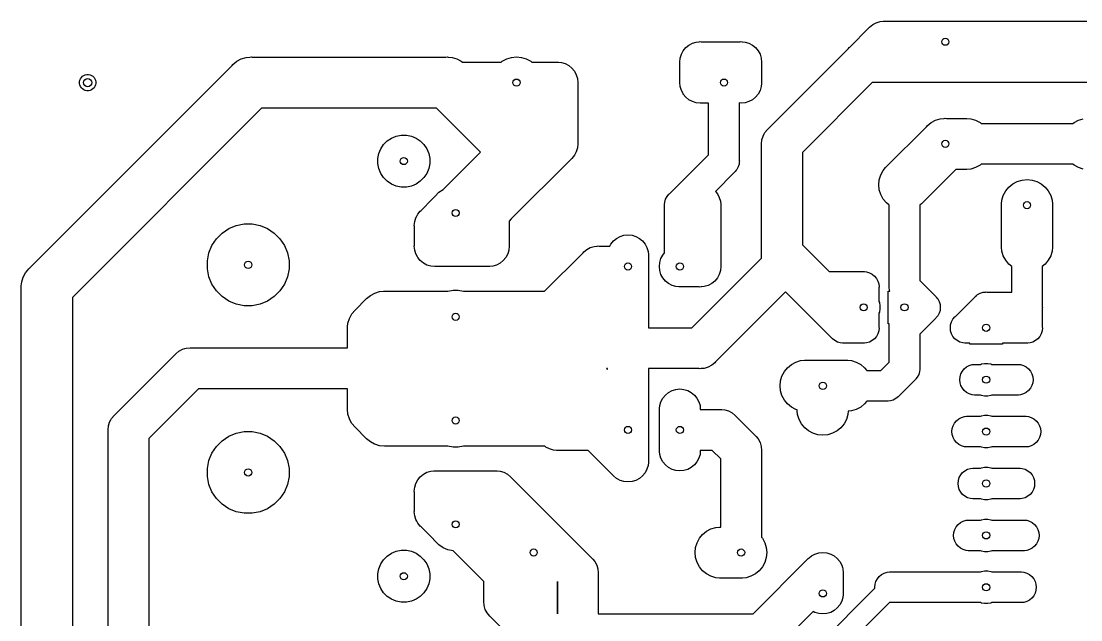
# Model space of a CAD drawing. Extents: x 86 to 209, y -114 to -37.
# Drawn here: x 85.7 to 137.6, y -66.3 to -37 of the extents above; entities that cross this region are included whole.
import ezdxf

# ---------------------------------------------------------------- set-up
doc = ezdxf.new("R2010")
doc.units = 0
doc.layers.add('BLACK', color=7, linetype='CONTINUOUS')

msp = doc.modelspace()

# ---------------------------------------------------------------- linework, layer by layer
at = {"layer": 'BLACK', "linetype": 'CONTINUOUS'}
for p, q in [((126.328, -38.2582), (127.258, -37.3276)), ((127.258, -37.3276), (127.289, -37.2895)), ((127.289, -37.2895), (127.442, -37.1645)), ((127.442, -37.1645), (127.615, -37.0717)), ((127.615, -37.0717), (127.804, -37.0145)), ((127.804, -37.0145), (127.951, -37)), ((127.951, -37), (128, -36.9952)), ((128, -36.9952), (128.049, -37)), ((128.049, -37), (157.951, -37)), ((118.165, -38.4417), (118.289, -38.2895)), ((118.289, -38.2895), (118.442, -38.1645)), ((118.442, -38.1645), (118.615, -38.0717)), ((118.615, -38.0717), (118.804, -38.0145)), ((118.804, -38.0145), (118.951, -38)), ((118.951, -38), (119, -37.9952)), ((119, -37.9952), (119.049, -38)), ((119.049, -38), (120.951, -38)), ((120.951, -38), (121, -37.9952)), ((121, -37.9952), (121.049, -38)), ((121.049, -38), (121.196, -38.0145)), ((121.196, -38.0145), (121.385, -38.0717)), ((121.385, -38.0717), (121.558, -38.1645)), ((121.558, -38.1645), (121.711, -38.2895)), ((121.711, -38.2895), (121.835, -38.4417)), ((122.328, -42.2582), (126.258, -38.3276)), ((126.258, -38.3276), (126.289, -38.2895)), ((126.289, -38.2895), (126.328, -38.2582)), ((96.3022, -38.9556), (96.5193, -38.8396)), ((96.5193, -38.8396), (96.755, -38.7681)), ((96.755, -38.7681), (96.9386, -38.75)), ((96.9386, -38.75), (97, -38.744)), ((97, -38.744), (97.0614, -38.75)), ((97.0614, -38.75), (106.539, -38.75)), ((106.539, -38.75), (106.6, -38.744)), ((106.6, -38.744), (106.661, -38.75)), ((106.661, -38.75), (106.661, -38.75)), ((106.661, -38.75), (106.845, -38.7681)), ((106.845, -38.7681), (107.081, -38.8396)), ((107.081, -38.8396), (107.298, -38.9556)), ((109.302, -38.9556), (109.519, -38.8396)), ((109.519, -38.8396), (109.755, -38.7681)), ((109.755, -38.7681), (110, -38.744)), ((110, -38.744), (110.245, -38.7681)), ((110.245, -38.7681), (110.481, -38.8396)), ((110.481, -38.8396), (110.698, -38.9556)), ((117.995, -39), (118.014, -38.804)), ((118.014, -38.804), (118.072, -38.6155)), ((118.072, -38.6155), (118.165, -38.4417)), ((121.835, -38.4417), (121.928, -38.6155)), ((121.928, -38.6155), (121.986, -38.804)), ((121.986, -38.804), (122.005, -39)), ((86.1595, -49.0727), (96.0727, -39.1595)), ((96.0727, -39.1595), (96.1118, -39.1118)), ((96.1118, -39.1118), (96.3022, -38.9556)), ((107.298, -38.9556), (107.352, -39)), ((107.352, -39), (109.248, -39)), ((109.248, -39), (109.302, -38.9556)), ((110.698, -38.9556), (110.752, -39)), ((110.752, -39), (111.951, -39)), ((111.951, -39), (112, -38.9952)), ((112, -38.9952), (112.049, -39)), ((112.049, -39), (112.196, -39.0145)), ((112.196, -39.0145), (112.385, -39.0717)), ((112.385, -39.0717), (112.558, -39.1645)), ((112.558, -39.1645), (112.711, -39.2895)), ((112.711, -39.2895), (112.835, -39.4417)), ((118, -39.0491), (117.995, -39)), ((118, -39.9509), (118, -39.0491)), ((122.005, -39), (122, -39.0491)), ((122, -39.0491), (122, -40.0491)), ((88.6, -39.9606), (88.6154, -39.8833)), ((88.6154, -39.8833), (88.6455, -39.8105)), ((88.6455, -39.8105), (88.6893, -39.745)), ((88.6893, -39.745), (88.745, -39.6893)), ((88.745, -39.6893), (88.8105, -39.6455)), ((88.8105, -39.6455), (88.8833, -39.6154)), ((88.8833, -39.6154), (88.9606, -39.6)), ((88.9606, -39.6), (89.0394, -39.6)), ((89.0394, -39.6), (89.1167, -39.6154)), ((89.1167, -39.6154), (89.1895, -39.6455)), ((89.1895, -39.6455), (89.255, -39.6893)), ((89.255, -39.6893), (89.3107, -39.745)), ((89.3107, -39.745), (89.3545, -39.8105)), ((89.3545, -39.8105), (89.3846, -39.8833)), ((89.3846, -39.8833), (89.4, -39.9606)), ((112.835, -39.4417), (112.928, -39.6155)), ((112.928, -39.6155), (112.986, -39.804)), ((112.986, -39.804), (113.005, -40)), ((117.995, -40), (118, -39.9509)), ((88.6, -40.0394), (88.6, -39.9606)), ((88.6154, -40.1167), (88.6, -40.0394)), ((88.6455, -40.1895), (88.6154, -40.1167)), ((88.6893, -40.255), (88.6455, -40.1895)), ((88.745, -40.3107), (88.6893, -40.255)), ((88.8105, -40.3545), (88.745, -40.3107)), ((88.8833, -40.3846), (88.8105, -40.3545)), ((88.9606, -40.4), (88.8833, -40.3846)), ((89.0394, -40.4), (88.9606, -40.4)), ((89.1167, -40.3846), (89.0394, -40.4)), ((89.1895, -40.3545), (89.1167, -40.3846)), ((89.255, -40.3107), (89.1895, -40.3545)), ((89.3107, -40.255), (89.255, -40.3107)), ((89.3545, -40.1895), (89.3107, -40.255)), ((89.3846, -40.1167), (89.3545, -40.1895)), ((89.4, -40.0394), (89.3846, -40.1167)), ((89.4, -39.9606), (89.4, -40.0394)), ((113.005, -40), (113, -40.0491)), ((113, -40.0491), (113, -42.9509)), ((118.014, -40.196), (117.995, -40)), ((118.072, -40.3845), (118.014, -40.196)), ((118.155, -40.5396), (118.072, -40.3845)), ((121.928, -40.3845), (121.835, -40.5583)), ((121.986, -40.196), (121.928, -40.3845)), ((122, -40.0491), (121.986, -40.196)), ((127.414, -40), (124, -43.4142)), ((155.586, -40), (127.414, -40)), ((118.165, -40.5583), (118.155, -40.5396)), ((118.289, -40.7105), (118.165, -40.5583)), ((118.442, -40.8355), (118.289, -40.7105)), ((118.615, -40.9283), (118.442, -40.8355)), ((118.804, -40.9855), (118.615, -40.9283)), ((119, -41.0048), (118.804, -40.9855)), ((121.196, -40.9855), (121, -41.0048)), ((121.385, -40.9283), (121.196, -40.9855)), ((121.558, -40.8355), (121.385, -40.9283)), ((121.711, -40.7105), (121.558, -40.8355)), ((121.835, -40.5583), (121.711, -40.7105)), ((97.5178, -41.25), (88.25, -50.5178)), ((106.082, -41.25), (97.5178, -41.25)), ((107.46, -42.6273), (106.082, -41.25)), ((119.049, -41), (119, -41.0048)), ((119.41, -41), (119.049, -41)), ((119.41, -43.5293), (119.41, -41)), ((121, -41.0048), (120.91, -40.996)), ((120.91, -40.996), (120.91, -43.8032)), ((130.112, -42.1118), (130.302, -41.9556)), ((130.302, -41.9556), (130.519, -41.8396)), ((130.519, -41.8396), (130.755, -41.7681)), ((130.755, -41.7681), (130.939, -41.75)), ((130.939, -41.75), (131, -41.744)), ((130.939, -41.75), (130.939, -41.75)), ((131, -41.744), (131.061, -41.75)), ((131.061, -41.75), (132.061, -41.75)), ((132.061, -41.75), (132.245, -41.7681)), ((132.245, -41.7681), (132.481, -41.8396)), ((132.481, -41.8396), (132.698, -41.9556)), ((132.698, -41.9556), (132.752, -42)), ((132.752, -42), (137.248, -42)), ((137.248, -42), (137.302, -41.9556)), ((137.302, -41.9556), (137.519, -41.8396)), ((137.519, -41.8396), (137.755, -41.7681)), ((122.072, -42.6155), (122.127, -42.5118)), ((122.127, -42.5118), (122.165, -42.4417)), ((122.165, -42.4417), (122.289, -42.2895)), ((122.289, -42.2895), (122.328, -42.2582)), ((128.073, -44.1595), (130.073, -42.1595)), ((130.073, -42.1595), (130.112, -42.1118)), ((103.355, -43.2384), (103.494, -43.0304)), ((103.494, -43.0304), (103.67, -42.8535)), ((103.67, -42.8535), (103.878, -42.7145)), ((103.878, -42.7145), (104.11, -42.6188)), ((104.11, -42.6188), (104.355, -42.57)), ((104.355, -42.57), (104.605, -42.57)), ((104.605, -42.57), (104.85, -42.6188)), ((104.85, -42.6188), (105.082, -42.7145)), ((105.082, -42.7145), (105.29, -42.8535)), ((105.29, -42.8535), (105.466, -43.0304)), ((105.466, -43.0304), (105.605, -43.2384)), ((108.232, -43.4), (107.46, -42.6273)), ((107.46, -42.6273), (107.46, -42.6273)), ((113.005, -43), (112.986, -43.196)), ((113, -42.9509), (113.005, -43)), ((121.995, -43), (122.014, -42.804)), ((122, -43.0491), (121.995, -43)), ((122, -47.9509), (122, -43.0491)), ((122.014, -42.804), (122.072, -42.6155)), ((103.21, -43.7149), (103.259, -43.4696)), ((103.259, -43.4696), (103.355, -43.2384)), ((105.605, -43.2384), (105.701, -43.4696)), ((105.701, -43.4696), (105.75, -43.7149)), ((106.404, -45.2279), (108.232, -43.4)), ((112.835, -43.5583), (112.711, -43.7105)), ((112.928, -43.3845), (112.835, -43.5583)), ((112.986, -43.196), (112.928, -43.3845)), ((117.496, -45.4436), (119.41, -43.5293)), ((124, -43.4142), (124, -47.9393)), ((103.21, -43.9651), (103.21, -43.7149)), ((103.259, -44.2104), (103.21, -43.9651)), ((105.75, -43.9651), (105.701, -44.2104)), ((105.75, -43.7149), (105.75, -43.9651)), ((112.672, -43.7418), (109.742, -46.6724)), ((112.711, -43.7105), (112.672, -43.7418)), ((120.899, -43.987), (120.856, -44.1284)), ((120.91, -43.8768), (120.899, -43.987)), ((120.91, -43.8032), (120.914, -43.84)), ((120.914, -43.84), (120.91, -43.8768)), ((120.91, -43.8768), (120.91, -43.8768)), ((132.698, -44.0444), (132.481, -44.1604)), ((132.752, -44), (132.698, -44.0444)), ((137.248, -44), (132.752, -44)), ((137.302, -44.0444), (137.248, -44)), ((137.519, -44.1604), (137.302, -44.0444)), ((103.355, -44.4416), (103.259, -44.2104)), ((103.494, -44.6496), (103.355, -44.4416)), ((105.605, -44.4416), (105.466, -44.6496)), ((105.701, -44.2104), (105.605, -44.4416)), ((120.664, -44.3964), (119.738, -45.3228)), ((120.693, -44.3729), (120.664, -44.3964)), ((120.716, -44.3443), (120.693, -44.3729)), ((120.762, -44.2882), (120.716, -44.3443)), ((120.716, -44.3443), (120.716, -44.3443)), ((120.787, -44.2587), (120.762, -44.2882)), ((120.856, -44.1284), (120.787, -44.2587)), ((127.768, -44.755), (127.84, -44.5193)), ((127.84, -44.5193), (127.956, -44.3022)), ((127.956, -44.3022), (128.073, -44.1595)), ((131.518, -44.25), (129.84, -45.9273)), ((132.061, -44.25), (131.518, -44.25)), ((132.245, -44.2319), (132.061, -44.25)), ((132.481, -44.1604), (132.245, -44.2319)), ((137.755, -44.2319), (137.519, -44.1604)), ((103.67, -44.8265), (103.494, -44.6496)), ((103.878, -44.9655), (103.67, -44.8265)), ((104.11, -45.0612), (103.878, -44.9655)), ((104.355, -45.11), (104.11, -45.0612)), ((104.605, -45.11), (104.355, -45.11)), ((104.85, -45.0612), (104.605, -45.11)), ((105.082, -44.9655), (104.85, -45.0612)), ((105.29, -44.8265), (105.082, -44.9655)), ((105.466, -44.6496), (105.29, -44.8265)), ((127.744, -45), (127.768, -44.755)), ((127.768, -45.245), (127.744, -45)), ((133.956, -45.3022), (134.112, -45.1118)), ((134.112, -45.1118), (134.302, -44.9556)), ((134.302, -44.9556), (134.519, -44.8396)), ((134.519, -44.8396), (134.755, -44.7681)), ((134.755, -44.7681), (135, -44.744)), ((135, -44.744), (135.245, -44.7681)), ((135.245, -44.7681), (135.481, -44.8396)), ((135.481, -44.8396), (135.698, -44.9556)), ((135.698, -44.9556), (135.888, -45.1118)), ((135.888, -45.1118), (136.044, -45.3022)), ((105.909, -45.6695), (105.958, -45.6299)), ((105.958, -45.6299), (106.01, -45.5513)), ((106.01, -45.5513), (106.191, -45.3702)), ((106.191, -45.3702), (106.404, -45.228)), ((106.404, -45.228), (106.404, -45.2279)), ((117.304, -45.7116), (117.373, -45.5813)), ((117.373, -45.5813), (117.467, -45.4671)), ((117.467, -45.4671), (117.496, -45.4436)), ((119.738, -45.3228), (119.835, -45.4417)), ((119.835, -45.4417), (119.928, -45.6155)), ((119.928, -45.6155), (119.986, -45.804)), ((127.84, -45.4807), (127.768, -45.245)), ((127.956, -45.6978), (127.84, -45.4807)), ((133.768, -45.755), (133.84, -45.5193)), ((133.84, -45.5193), (133.956, -45.3022)), ((136.044, -45.3022), (136.16, -45.5193)), ((136.16, -45.5193), (136.232, -45.755)), ((105.328, -46.2582), (105.878, -45.7076)), ((105.878, -45.7076), (105.909, -45.6695)), ((117.246, -46), (117.25, -45.9632)), ((117.25, -46.0368), (117.246, -46)), ((117.25, -45.9632), (117.261, -45.853)), ((117.25, -45.9632), (117.25, -45.9632)), ((117.25, -48.3376), (117.25, -46.0368)), ((117.261, -45.853), (117.304, -45.7116)), ((119.986, -45.804), (120, -45.9509)), ((120, -45.9509), (120, -48.9509)), ((128.112, -45.8882), (127.956, -45.6978)), ((128.25, -46.0015), (128.112, -45.8882)), ((128.25, -49.9632), (128.25, -46.0015)), ((129.84, -45.9273), (129.75, -46.0015)), ((129.75, -46.0015), (129.75, -49.6893)), ((133.75, -45.9386), (133.768, -45.755)), ((133.75, -48.0614), (133.75, -45.9386)), ((136.232, -45.755), (136.25, -45.9386)), ((136.25, -45.9386), (136.25, -48.0614)), ((105.014, -46.804), (105.072, -46.6155)), ((105.072, -46.6155), (105.128, -46.51)), ((105.128, -46.51), (105.165, -46.4417)), ((105.165, -46.4417), (105.289, -46.2895)), ((105.289, -46.2895), (105.328, -46.2582)), ((109.742, -46.6724), (109.64, -46.7742)), ((109.742, -46.6724), (109.742, -46.6724)), ((95.5851, -47.3665), (95.9126, -47.1476)), ((95.9126, -47.1476), (96.2766, -46.9969)), ((96.2766, -46.9969), (96.663, -46.92)), ((96.663, -46.92), (97.057, -46.92)), ((97.057, -46.92), (97.4434, -46.9969)), ((97.4434, -46.9969), (97.8074, -47.1476)), ((97.8074, -47.1476), (98.1349, -47.3665)), ((104.995, -47), (105.014, -46.804)), ((105, -47.0491), (104.995, -47)), ((105, -47.9509), (105, -47.0491)), ((109.64, -46.7742), (109.64, -47.9509)), ((95.0876, -47.9726), (95.3065, -47.6451)), ((95.3065, -47.6451), (95.5851, -47.3665)), ((98.1349, -47.3665), (98.4135, -47.6451)), ((98.4135, -47.6451), (98.6324, -47.9726)), ((114.749, -47.7495), (114.902, -47.6245)), ((114.902, -47.6245), (115.075, -47.5317)), ((115.075, -47.5317), (115.264, -47.4745)), ((115.264, -47.4745), (115.46, -47.4552)), ((115.46, -47.4552), (115.656, -47.4745)), ((115.656, -47.4745), (115.845, -47.5317)), ((115.845, -47.5317), (116.018, -47.6245)), ((116.018, -47.6245), (116.171, -47.7495)), ((94.9369, -48.3366), (95.0876, -47.9726)), ((98.6324, -47.9726), (98.7831, -48.3366)), ((104.995, -48), (105, -47.9509)), ((105.014, -48.196), (104.995, -48)), ((105.072, -48.3845), (105.014, -48.196)), ((109.626, -48.196), (109.568, -48.3845)), ((109.645, -48), (109.626, -48.196)), ((109.64, -47.9509), (109.645, -48)), ((113.289, -48.2895), (113.442, -48.1645)), ((113.442, -48.1645), (113.615, -48.0717)), ((113.615, -48.0717), (113.804, -48.0145)), ((113.804, -48.0145), (113.951, -48)), ((113.951, -48), (114, -47.9952)), ((113.951, -48), (113.951, -48)), ((114, -47.9952), (114.049, -48)), ((114.049, -48), (114.572, -48)), ((114.572, -48), (114.625, -47.9017)), ((114.625, -47.9017), (114.749, -47.7495)), ((116.171, -47.7495), (116.295, -47.9017)), ((116.295, -47.9017), (116.388, -48.0755)), ((116.388, -48.0755), (116.446, -48.264)), ((122, -48.5858), (122, -47.9509)), ((122, -47.9509), (122, -47.9509)), ((124, -47.9393), (124.556, -48.4957)), ((133.768, -48.245), (133.75, -48.0614)), ((133.84, -48.4807), (133.768, -48.245)), ((136.232, -48.245), (136.16, -48.4807)), ((136.25, -48.0614), (136.232, -48.245)), ((94.86, -48.723), (94.9369, -48.3366)), ((94.86, -49.117), (94.86, -48.723)), ((98.7831, -48.3366), (98.86, -48.723)), ((98.86, -48.723), (98.86, -49.117)), ((105.151, -48.5329), (105.072, -48.3845)), ((105.165, -48.5583), (105.151, -48.5329)), ((105.289, -48.7105), (105.165, -48.5583)), ((105.442, -48.8355), (105.289, -48.7105)), ((109.351, -48.7105), (109.198, -48.8355)), ((109.475, -48.5583), (109.351, -48.7105)), ((109.568, -48.3845), (109.475, -48.5583)), ((111.376, -50.21), (113.258, -48.3276)), ((113.258, -48.3276), (113.289, -48.2895)), ((116.446, -48.264), (116.46, -48.4109)), ((116.46, -48.4109), (116.46, -48.9509)), ((117.014, -48.804), (117.072, -48.6155)), ((117.072, -48.6155), (117.165, -48.4417)), ((117.165, -48.4417), (117.25, -48.3376)), ((118.586, -52), (122, -48.5858)), ((124.556, -48.4957), (124.556, -48.4957)), ((124.556, -48.4957), (125.311, -49.25)), ((133.956, -48.6978), (133.84, -48.4807)), ((134.112, -48.8882), (133.956, -48.6978)), ((136.044, -48.6978), (135.888, -48.8882)), ((136.16, -48.4807), (136.044, -48.6978)), ((85.9556, -49.3022), (86.1118, -49.1118)), ((86.1118, -49.1118), (86.1595, -49.0727)), ((94.9369, -49.5034), (94.86, -49.117)), ((98.86, -49.117), (98.7831, -49.5034)), ((105.615, -48.9283), (105.442, -48.8355)), ((105.804, -48.9855), (105.615, -48.9283)), ((106, -49.0048), (105.804, -48.9855)), ((106.049, -49), (106, -49.0048)), ((108.591, -49), (106.049, -49)), ((108.64, -49.0048), (108.591, -49)), ((108.689, -49), (108.64, -49.0048)), ((108.836, -48.9855), (108.689, -49)), ((109.025, -48.9283), (108.836, -48.9855)), ((109.198, -48.8355), (109.025, -48.9283)), ((116.46, -48.9509), (116.465, -49)), ((116.465, -49), (116.46, -49.0491)), ((116.46, -49.0491), (116.46, -51.4909)), ((116.995, -49), (117.014, -48.804)), ((117.014, -49.196), (116.995, -49)), ((117.072, -49.3845), (117.014, -49.196)), ((119.986, -49.196), (119.928, -49.3845)), ((120.005, -49), (119.986, -49.196)), ((120, -48.9509), (120.005, -49)), ((125.311, -49.25), (126.963, -49.25)), ((126.963, -49.25), (127, -49.2464)), ((127, -49.2464), (127.037, -49.25)), ((127.037, -49.25), (127.147, -49.2609)), ((127.147, -49.2609), (127.288, -49.3037)), ((134.25, -49.0015), (134.112, -48.8882)), ((134.25, -50.25), (134.25, -49.0015)), ((135.888, -48.8882), (135.75, -49.0015)), ((135.75, -49.0015), (135.75, -50.9632)), ((85.75, -49.9386), (85.7681, -49.755)), ((85.7681, -49.755), (85.8396, -49.5193)), ((85.8396, -49.5193), (85.9556, -49.3022)), ((95.0876, -49.8674), (94.9369, -49.5034)), ((98.7831, -49.5034), (98.6324, -49.8674)), ((117.165, -49.5583), (117.072, -49.3845)), ((117.289, -49.7105), (117.165, -49.5583)), ((117.442, -49.8355), (117.289, -49.7105)), ((119.711, -49.7105), (119.558, -49.8355)), ((119.835, -49.5583), (119.711, -49.7105)), ((119.928, -49.3845), (119.835, -49.5583)), ((127.288, -49.3037), (127.419, -49.3734)), ((127.419, -49.3734), (127.533, -49.4671)), ((127.533, -49.4671), (127.627, -49.5813)), ((127.627, -49.5813), (127.696, -49.7116)), ((127.696, -49.7116), (127.739, -49.853)), ((129.75, -49.6893), (130.504, -50.4436)), ((85.744, -50), (85.75, -49.9386)), ((85.75, -50.0614), (85.744, -50)), ((85.75, -49.9386), (85.75, -49.9386)), ((85.75, -87.9386), (85.75, -50.0614)), ((95.3065, -50.1949), (95.0876, -49.8674)), ((95.5851, -50.4735), (95.3065, -50.1949)), ((98.4135, -50.1949), (98.1349, -50.4735)), ((98.6324, -49.8674), (98.4135, -50.1949)), ((102.842, -50.4156), (103.059, -50.2996)), ((103.059, -50.2996), (103.295, -50.2281)), ((103.295, -50.2281), (103.479, -50.21)), ((103.479, -50.21), (103.54, -50.204)), ((103.54, -50.204), (103.601, -50.21)), ((103.601, -50.21), (104.439, -50.21)), ((104.439, -50.21), (104.5, -50.204)), ((104.5, -50.204), (104.561, -50.21)), ((104.561, -50.21), (106.641, -50.21)), ((106.641, -50.21), (106.892, -50.16)), ((106.641, -50.21), (106.641, -50.21)), ((106.892, -50.16), (107.148, -50.16)), ((107.148, -50.16), (107.399, -50.21)), ((107.399, -50.21), (107.399, -50.21)), ((107.399, -50.21), (111.376, -50.21)), ((117.615, -49.9283), (117.442, -49.8355)), ((117.804, -49.9855), (117.615, -49.9283)), ((117.951, -50), (117.804, -49.9855)), ((118.951, -50), (117.951, -50)), ((119, -50.0048), (118.951, -50)), ((119.049, -50), (119, -50.0048)), ((119.196, -49.9855), (119.049, -50)), ((119.385, -49.9283), (119.196, -49.9855)), ((119.558, -49.8355), (119.385, -49.9283)), ((123.177, -50.2374), (119.742, -53.6724)), ((124.496, -51.5564), (123.177, -50.2374)), ((127.739, -49.853), (127.754, -50)), ((127.754, -50), (127.75, -50.0368)), ((127.75, -50.0368), (127.75, -50.7202)), ((128.2, -51.8), (128.2, -50.2)), ((128.2, -50.2), (128.277, -50.2)), ((128.246, -50), (128.25, -49.9632)), ((128.25, -50.0368), (128.246, -50)), ((128.261, -50.147), (128.25, -50.0368)), ((128.25, -50.0368), (128.25, -50.0368)), ((128.277, -50.2), (128.261, -50.147)), ((132.581, -50.3734), (132.712, -50.3037)), ((132.712, -50.3037), (132.853, -50.2609)), ((132.853, -50.2609), (132.963, -50.25)), ((132.963, -50.25), (133, -50.2464)), ((133, -50.2464), (133.037, -50.25)), ((133.037, -50.25), (134.25, -50.25)), ((88.25, -50.5178), (88.25, -87.4822)), ((95.9126, -50.6924), (95.5851, -50.4735)), ((96.2766, -50.8431), (95.9126, -50.6924)), ((96.663, -50.92), (96.2766, -50.8431)), ((97.4434, -50.8431), (97.057, -50.92)), ((97.8074, -50.6924), (97.4434, -50.8431)), ((98.1349, -50.4735), (97.8074, -50.6924)), ((102.14, -51.0927), (102.613, -50.6195)), ((102.613, -50.6195), (102.652, -50.5718)), ((102.652, -50.5718), (102.842, -50.4156)), ((127.75, -50.7202), (127.769, -50.7666)), ((127.769, -50.7666), (127.8, -50.9212)), ((130.504, -50.4436), (130.533, -50.4671)), ((130.533, -50.4671), (130.556, -50.4957)), ((130.556, -50.4957), (130.556, -50.4957)), ((130.556, -50.4957), (130.608, -50.5583)), ((130.608, -50.5583), (130.627, -50.5813)), ((130.627, -50.5813), (130.696, -50.7116)), ((130.696, -50.7116), (130.739, -50.853)), ((131.496, -51.4436), (132.444, -50.4957)), ((132.444, -50.4957), (132.467, -50.4671)), ((132.467, -50.4671), (132.526, -50.4187)), ((132.526, -50.4187), (132.581, -50.3734)), ((97.057, -50.92), (96.663, -50.92)), ((101.82, -51.5393), (101.936, -51.3222)), ((101.936, -51.3222), (102.092, -51.1318)), ((102.092, -51.1318), (102.14, -51.0927)), ((127.769, -51.2334), (127.75, -51.2798)), ((127.75, -51.2798), (127.75, -51.9632)), ((127.8, -51.0788), (127.769, -51.2334)), ((127.8, -50.9212), (127.8, -51.0788)), ((130.696, -51.2884), (130.627, -51.4187)), ((130.739, -51.147), (130.696, -51.2884)), ((130.739, -50.853), (130.754, -51)), ((130.741, -51.1318), (130.739, -51.147)), ((130.754, -51), (130.741, -51.1318)), ((135.75, -50.9632), (135.754, -51)), ((135.754, -51), (135.75, -51.0368)), ((135.75, -51.0368), (135.75, -51.9632)), ((101.73, -51.9586), (101.748, -51.775)), ((101.748, -51.775), (101.82, -51.5393)), ((116.46, -51.4909), (116.465, -51.54)), ((116.465, -51.54), (116.46, -51.5891)), ((116.46, -51.5891), (116.46, -52)), ((125.444, -52.5043), (124.496, -51.5564)), ((124.496, -51.5564), (124.496, -51.5564)), ((128.25, -51.8), (128.2, -51.8)), ((128.25, -51.9632), (128.25, -51.8)), ((130.504, -51.5564), (129.75, -52.3107)), ((130.533, -51.5329), (130.504, -51.5564)), ((130.556, -51.5043), (130.533, -51.5329)), ((130.627, -51.4187), (130.556, -51.5043)), ((131.246, -52), (131.261, -51.853)), ((131.261, -51.853), (131.304, -51.7116)), ((131.304, -51.7116), (131.373, -51.5813)), ((131.373, -51.5813), (131.467, -51.4671)), ((131.467, -51.4671), (131.496, -51.4436)), ((101.724, -52.02), (101.73, -51.9586)), ((101.73, -52.0814), (101.724, -52.02)), ((101.73, -51.9586), (101.73, -51.9586)), ((101.73, -52.98), (101.73, -52.0814)), ((116.46, -52), (118.586, -52)), ((127.696, -52.2884), (127.627, -52.4187)), ((127.739, -52.147), (127.696, -52.2884)), ((127.754, -52), (127.739, -52.147)), ((127.75, -51.9632), (127.754, -52)), ((128.246, -52), (128.25, -51.9632)), ((128.25, -52.0368), (128.246, -52)), ((128.25, -51.9632), (128.25, -51.9632)), ((128.25, -51.9632), (128.25, -51.9632)), ((128.25, -53.6893), (128.25, -52.0368)), ((129.75, -52.3107), (129.75, -53.9632)), ((131.261, -52.147), (131.246, -52)), ((131.304, -52.2884), (131.261, -52.147)), ((131.373, -52.4187), (131.304, -52.2884)), ((135.696, -52.2884), (135.627, -52.4187)), ((135.739, -52.147), (135.696, -52.2884)), ((135.754, -52), (135.739, -52.147)), ((135.75, -51.9632), (135.754, -52)), ((125.467, -52.5329), (125.444, -52.5043)), ((125.581, -52.6266), (125.467, -52.5329)), ((125.712, -52.6963), (125.581, -52.6266)), ((125.853, -52.7391), (125.712, -52.6963)), ((125.963, -52.75), (125.853, -52.7391)), ((126, -52.7536), (125.963, -52.75)), ((125.963, -52.75), (125.963, -52.75)), ((126.037, -52.75), (126, -52.7536)), ((126.963, -52.75), (126.037, -52.75)), ((127, -52.7536), (126.963, -52.75)), ((127.037, -52.75), (127, -52.7536)), ((127.147, -52.7391), (127.037, -52.75)), ((127.288, -52.6963), (127.147, -52.7391)), ((127.419, -52.6266), (127.288, -52.6963)), ((127.533, -52.5329), (127.419, -52.6266)), ((127.627, -52.4187), (127.533, -52.5329)), ((131.467, -52.5329), (131.373, -52.4187)), ((131.581, -52.6266), (131.467, -52.5329)), ((131.712, -52.6963), (131.581, -52.6266)), ((131.853, -52.7391), (131.712, -52.6963)), ((131.963, -52.75), (131.853, -52.7391)), ((132, -52.7536), (131.963, -52.75)), ((131.963, -52.75), (131.963, -52.75)), ((132.037, -52.75), (132, -52.7536)), ((132.2, -52.75), (132.037, -52.75)), ((132.2, -52.8), (132.2, -52.75)), ((133.8, -52.8), (132.2, -52.8)), ((134.963, -52.75), (133.8, -52.75)), ((133.8, -52.75), (133.8, -52.8)), ((135, -52.7536), (134.963, -52.75)), ((135.037, -52.75), (135, -52.7536)), ((135.147, -52.7391), (135.037, -52.75)), ((135.288, -52.6963), (135.147, -52.7391)), ((135.419, -52.6266), (135.288, -52.6963)), ((135.533, -52.5329), (135.419, -52.6266)), ((135.627, -52.4187), (135.533, -52.5329)), ((90.3276, -56.2582), (93.2782, -53.3076)), ((93.2782, -53.3076), (93.3095, -53.2695)), ((93.3095, -53.2695), (93.4617, -53.1445)), ((93.4617, -53.1445), (93.6355, -53.0517)), ((93.6355, -53.0517), (93.7542, -53.0156)), ((93.7542, -53.0156), (93.824, -52.9945)), ((93.824, -52.9945), (94.02, -52.9752)), ((94.02, -52.9752), (94.0691, -52.98)), ((94.0691, -52.98), (101.73, -52.98)), ((119.385, -53.9283), (119.196, -53.9855)), ((119.558, -53.8355), (119.385, -53.9283)), ((119.711, -53.7105), (119.558, -53.8355)), ((119.742, -53.6724), (119.711, -53.7105)), ((123.116, -54.1422), (123.272, -53.9518)), ((123.272, -53.9518), (123.462, -53.7956)), ((123.462, -53.7956), (123.679, -53.6796)), ((123.679, -53.6796), (123.915, -53.6081)), ((123.915, -53.6081), (124.099, -53.59)), ((124.099, -53.59), (124.939, -53.59)), ((124.939, -53.59), (125, -53.584)), ((125, -53.584), (125.061, -53.59)), ((125.061, -53.59), (126.221, -53.59)), ((126.221, -53.59), (126.405, -53.6081)), ((126.405, -53.6081), (126.641, -53.6796)), ((126.641, -53.6796), (126.858, -53.7956)), ((126.858, -53.7956), (127.048, -53.9518)), ((127.048, -53.9518), (127.162, -54.09)), ((127.849, -54.09), (128.25, -53.6893)), ((129.75, -53.9632), (129.754, -54)), ((131.927, -54.0071), (132.041, -53.9134)), ((132.041, -53.9134), (132.172, -53.8437)), ((132.172, -53.8437), (132.313, -53.8009)), ((132.313, -53.8009), (132.423, -53.79)), ((132.423, -53.79), (132.72, -53.79)), ((132.72, -53.79), (132.767, -53.7707)), ((132.767, -53.7707), (132.921, -53.74)), ((132.921, -53.74), (133.079, -53.74)), ((133.079, -53.74), (133.233, -53.7707)), ((133.233, -53.7707), (133.28, -53.79)), ((133.28, -53.79), (134.577, -53.79)), ((134.577, -53.79), (134.687, -53.8009)), ((134.687, -53.8009), (134.828, -53.8437)), ((134.828, -53.8437), (134.959, -53.9134)), ((134.959, -53.9134), (135.073, -54.0071)), ((114.414, -54), (114.46, -54.0458)), ((114.46, -54), (114.414, -54)), ((114.46, -54.0458), (114.46, -54)), ((118.951, -54), (116.46, -54)), ((116.46, -54), (116.46, -56.4109)), ((119, -54.0048), (118.951, -54)), ((119.049, -54), (119, -54.0048)), ((119.196, -53.9855), (119.049, -54)), ((122.928, -54.595), (123, -54.3593)), ((123, -54.3593), (123.116, -54.1422)), ((127.162, -54.09), (127.849, -54.09)), ((129.627, -54.4187), (129.556, -54.5043)), ((129.696, -54.2884), (129.627, -54.4187)), ((129.627, -54.4187), (129.627, -54.4187)), ((129.739, -54.147), (129.696, -54.2884)), ((129.75, -54.0368), (129.739, -54.147)), ((129.754, -54), (129.75, -54.0368)), ((129.75, -54.0368), (129.75, -54.0368)), ((131.706, -54.54), (131.721, -54.393)), ((131.721, -54.393), (131.764, -54.2516)), ((131.764, -54.2516), (131.833, -54.1213)), ((131.833, -54.1213), (131.927, -54.0071)), ((135.073, -54.0071), (135.167, -54.1213)), ((135.167, -54.1213), (135.236, -54.2516)), ((135.236, -54.2516), (135.279, -54.393)), ((135.279, -54.393), (135.294, -54.54)), ((94.4342, -54.98), (92, -57.4142)), ((101.73, -54.98), (94.4342, -54.98)), ((101.73, -55.9186), (101.73, -54.98)), ((117.804, -55.0145), (118, -54.9952)), ((118, -54.9952), (118.196, -55.0145)), ((122.904, -54.84), (122.928, -54.595)), ((122.928, -55.085), (122.904, -54.84)), ((129.504, -54.5564), (128.716, -55.3443)), ((129.533, -54.5329), (129.504, -54.5564)), ((129.556, -54.5043), (129.533, -54.5329)), ((129.556, -54.5043), (129.556, -54.5043)), ((131.721, -54.687), (131.706, -54.54)), ((131.764, -54.8284), (131.721, -54.687)), ((131.833, -54.9587), (131.764, -54.8284)), ((131.927, -55.0729), (131.833, -54.9587)), ((135.167, -54.9587), (135.073, -55.0729)), ((135.236, -54.8284), (135.167, -54.9587)), ((135.279, -54.687), (135.236, -54.8284)), ((135.294, -54.54), (135.279, -54.687)), ((117.072, -55.6155), (117.165, -55.4417)), ((117.165, -55.4417), (117.289, -55.2895)), ((117.289, -55.2895), (117.442, -55.1645)), ((117.442, -55.1645), (117.615, -55.0717)), ((117.615, -55.0717), (117.804, -55.0145)), ((118.196, -55.0145), (118.385, -55.0717)), ((118.385, -55.0717), (118.558, -55.1645)), ((118.558, -55.1645), (118.711, -55.2895)), ((118.711, -55.2895), (118.835, -55.4417)), ((118.835, -55.4417), (118.928, -55.6155)), ((123, -55.3207), (122.928, -55.085)), ((123.116, -55.5378), (123, -55.3207)), ((128.579, -55.4666), (128.448, -55.5363)), ((128.693, -55.3729), (128.579, -55.4666)), ((128.716, -55.3443), (128.693, -55.3729)), ((132.041, -55.1666), (131.927, -55.0729)), ((132.172, -55.2363), (132.041, -55.1666)), ((132.313, -55.2791), (132.172, -55.2363)), ((132.423, -55.29), (132.313, -55.2791)), ((132.72, -55.29), (132.423, -55.29)), ((132.767, -55.3093), (132.72, -55.29)), ((132.921, -55.34), (132.767, -55.3093)), ((133.079, -55.34), (132.921, -55.34)), ((133.233, -55.3093), (133.079, -55.34)), ((133.28, -55.29), (133.233, -55.3093)), ((134.577, -55.29), (133.28, -55.29)), ((134.687, -55.2791), (134.577, -55.29)), ((134.828, -55.2363), (134.687, -55.2791)), ((134.959, -55.1666), (134.828, -55.2363)), ((135.073, -55.0729), (134.959, -55.1666)), ((101.724, -55.98), (101.73, -55.9186)), ((101.748, -56.225), (101.724, -55.98)), ((117, -55.9509), (117.014, -55.804)), ((117, -56.9509), (117, -55.9509)), ((117.014, -55.804), (117.072, -55.6155)), ((118.928, -55.6155), (118.986, -55.804)), ((118.986, -55.804), (119, -55.9509)), ((119, -55.9509), (119, -56)), ((119, -56), (119.951, -56)), ((119.951, -56), (120, -55.9952)), ((120, -55.9952), (120.049, -56)), ((120.049, -56), (120.196, -56.0145)), ((120.196, -56.0145), (120.385, -56.0717)), ((123.272, -55.7282), (123.116, -55.5378)), ((123.462, -55.8844), (123.272, -55.7282)), ((123.679, -56.0004), (123.462, -55.8844)), ((123.75, -56.0219), (123.679, -56.0004)), ((123.75, -56.0614), (123.75, -56.0219)), ((126.641, -56.0004), (126.405, -56.0719)), ((126.858, -55.8844), (126.641, -56.0004)), ((127.048, -55.7282), (126.858, -55.8844)), ((127.162, -55.59), (127.048, -55.7282)), ((128.123, -55.59), (127.162, -55.59)), ((128.16, -55.5936), (128.123, -55.59)), ((128.197, -55.59), (128.16, -55.5936)), ((128.307, -55.5791), (128.197, -55.59)), ((128.197, -55.59), (128.197, -55.59)), ((128.448, -55.5363), (128.307, -55.5791)), ((90.0717, -56.6155), (90.1295, -56.5072)), ((90.1295, -56.5072), (90.1645, -56.4417)), ((90.1645, -56.4417), (90.2895, -56.2895)), ((90.2895, -56.2895), (90.3276, -56.2582)), ((101.82, -56.4607), (101.748, -56.225)), ((101.86, -56.5358), (101.82, -56.4607)), ((101.936, -56.6778), (101.86, -56.5358)), ((116.46, -56.4109), (116.465, -56.46)), ((116.465, -56.46), (116.46, -56.5091)), ((116.46, -56.5091), (116.46, -58.4909)), ((120.385, -56.0717), (120.558, -56.1645)), ((120.558, -56.1645), (120.711, -56.2895)), ((120.711, -56.2895), (120.742, -56.3276)), ((120.742, -56.3276), (121.672, -57.2582)), ((123.768, -56.245), (123.75, -56.0614)), ((123.84, -56.4807), (123.768, -56.245)), ((123.956, -56.6978), (123.84, -56.4807)), ((126.16, -56.4807), (126.044, -56.6978)), ((126.232, -56.245), (126.16, -56.4807)), ((126.247, -56.0874), (126.232, -56.245)), ((126.405, -56.0719), (126.247, -56.0874)), ((131.453, -56.6613), (131.547, -56.5471)), ((131.547, -56.5471), (131.661, -56.4534)), ((131.661, -56.4534), (131.792, -56.3837)), ((131.792, -56.3837), (131.933, -56.3409)), ((131.933, -56.3409), (132.043, -56.33)), ((132.043, -56.33), (132.72, -56.33)), ((132.72, -56.33), (132.767, -56.3107)), ((132.767, -56.3107), (132.921, -56.28)), ((132.921, -56.28), (133.079, -56.28)), ((133.079, -56.28), (133.233, -56.3107)), ((133.233, -56.3107), (133.28, -56.33)), ((133.28, -56.33), (134.957, -56.33)), ((134.957, -56.33), (135.067, -56.3409)), ((135.067, -56.3409), (135.208, -56.3837)), ((135.208, -56.3837), (135.339, -56.4534)), ((135.339, -56.4534), (135.453, -56.5471)), ((135.453, -56.5471), (135.547, -56.6613)), ((89.9952, -57), (90.0145, -56.804)), ((90, -57.0491), (89.9952, -57)), ((90, -85.3909), (90, -57.0491)), ((90.0145, -56.804), (90.0717, -56.6155)), ((102.092, -56.8682), (101.936, -56.6778)), ((102.14, -56.9073), (102.092, -56.8682)), ((102.613, -57.3805), (102.14, -56.9073)), ((116.995, -57), (117, -56.9509)), ((117, -57.0491), (116.995, -57)), ((117, -58.0491), (117, -57.0491)), ((124.112, -56.8882), (123.956, -56.6978)), ((124.302, -57.0444), (124.112, -56.8882)), ((124.519, -57.1604), (124.302, -57.0444)), ((125.698, -57.0444), (125.481, -57.1604)), ((125.888, -56.8882), (125.698, -57.0444)), ((126.044, -56.6978), (125.888, -56.8882)), ((131.326, -57.08), (131.341, -56.933)), ((131.341, -56.933), (131.384, -56.7916)), ((131.384, -56.7916), (131.453, -56.6613)), ((135.547, -56.6613), (135.616, -56.7916)), ((135.616, -56.7916), (135.659, -56.933)), ((135.659, -56.933), (135.674, -57.08)), ((92, -57.4142), (92, -85.0258)), ((95.3065, -57.8051), (95.5851, -57.5265)), ((95.5851, -57.5265), (95.9126, -57.3076)), ((95.9126, -57.3076), (96.2766, -57.1569)), ((96.2766, -57.1569), (96.663, -57.08)), ((96.663, -57.08), (97.057, -57.08)), ((97.057, -57.08), (97.4434, -57.1569)), ((97.4434, -57.1569), (97.8074, -57.3076)), ((97.8074, -57.3076), (98.1349, -57.5265)), ((98.1349, -57.5265), (98.4135, -57.8051)), ((102.652, -57.4282), (102.613, -57.3805)), ((102.842, -57.5844), (102.652, -57.4282)), ((103.044, -57.692), (102.842, -57.5844)), ((121.672, -57.2582), (121.711, -57.2895)), ((121.711, -57.2895), (121.742, -57.3276)), ((121.742, -57.3276), (121.835, -57.4417)), ((121.835, -57.4417), (121.928, -57.6155)), ((124.755, -57.2319), (124.519, -57.1604)), ((125, -57.256), (124.755, -57.2319)), ((125.245, -57.2319), (125, -57.256)), ((125.481, -57.1604), (125.245, -57.2319)), ((131.341, -57.227), (131.326, -57.08)), ((131.384, -57.3684), (131.341, -57.227)), ((131.453, -57.4987), (131.384, -57.3684)), ((131.547, -57.6129), (131.453, -57.4987)), ((135.547, -57.4987), (135.453, -57.6129)), ((135.616, -57.3684), (135.547, -57.4987)), ((135.659, -57.227), (135.616, -57.3684)), ((135.674, -57.08), (135.659, -57.227)), ((95.0876, -58.1326), (95.3065, -57.8051)), ((98.4135, -57.8051), (98.6324, -58.1326)), ((103.059, -57.7004), (103.044, -57.692)), ((103.295, -57.7719), (103.059, -57.7004)), ((103.54, -57.796), (103.295, -57.7719)), ((103.601, -57.79), (103.54, -57.796)), ((104.479, -57.79), (103.601, -57.79)), ((104.54, -57.796), (104.479, -57.79)), ((104.601, -57.79), (104.54, -57.796)), ((106.641, -57.79), (104.601, -57.79)), ((106.892, -57.84), (106.641, -57.79)), ((106.641, -57.79), (106.641, -57.79)), ((107.148, -57.84), (106.892, -57.84)), ((107.399, -57.79), (107.148, -57.84)), ((111.386, -57.79), (107.399, -57.79)), ((107.399, -57.79), (107.399, -57.79)), ((111.442, -57.8355), (111.386, -57.79)), ((111.615, -57.9283), (111.442, -57.8355)), ((111.804, -57.9855), (111.615, -57.9283)), ((111.951, -58), (111.804, -57.9855)), ((112, -58.0048), (111.951, -58)), ((111.951, -58), (111.951, -58)), ((112.049, -58), (112, -58.0048)), ((113.506, -58), (112.049, -58)), ((114.718, -59.2124), (113.506, -58)), ((117.014, -58.196), (117, -58.0491)), ((119, -58.0491), (118.986, -58.196)), ((119.586, -58), (119, -58)), ((119, -58), (119, -58.0491)), ((120, -58.4142), (119.586, -58)), ((121.928, -57.6155), (121.986, -57.804)), ((121.986, -57.804), (122.005, -58)), ((122.005, -58), (122, -58.0491)), ((122, -58.0491), (122, -62.2481)), ((131.661, -57.7066), (131.547, -57.6129)), ((131.792, -57.7763), (131.661, -57.7066)), ((131.933, -57.8191), (131.792, -57.7763)), ((132.043, -57.83), (131.933, -57.8191)), ((132.72, -57.83), (132.043, -57.83)), ((132.767, -57.8493), (132.72, -57.83)), ((132.921, -57.88), (132.767, -57.8493)), ((133.079, -57.88), (132.921, -57.88)), ((133.233, -57.8493), (133.079, -57.88)), ((133.28, -57.83), (133.233, -57.8493)), ((134.957, -57.83), (133.28, -57.83)), ((135.067, -57.8191), (134.957, -57.83)), ((135.208, -57.7763), (135.067, -57.8191)), ((135.339, -57.7066), (135.208, -57.7763)), ((135.453, -57.6129), (135.339, -57.7066)), ((94.86, -58.883), (94.9369, -58.4966)), ((94.9369, -58.4966), (95.0876, -58.1326)), ((98.6324, -58.1326), (98.7831, -58.4966)), ((98.7831, -58.4966), (98.86, -58.883)), ((116.46, -58.5891), (116.446, -58.736)), ((116.46, -58.4909), (116.465, -58.54)), ((116.465, -58.54), (116.46, -58.5891)), ((117.072, -58.3845), (117.014, -58.196)), ((117.165, -58.5583), (117.072, -58.3845)), ((117.289, -58.7105), (117.165, -58.5583)), ((118.835, -58.5583), (118.711, -58.7105)), ((118.928, -58.3845), (118.835, -58.5583)), ((118.986, -58.196), (118.928, -58.3845)), ((120, -61.75), (120, -58.4142)), ((94.86, -59.277), (94.86, -58.883)), ((98.86, -58.883), (98.86, -59.277)), ((105.442, -59.1645), (105.615, -59.0717)), ((105.615, -59.0717), (105.804, -59.0145)), ((105.804, -59.0145), (105.951, -59)), ((105.951, -59), (106, -58.9952)), ((106, -58.9952), (106.049, -59)), ((106.049, -59), (107.951, -59)), ((107.951, -59), (108, -58.9952)), ((108, -58.9952), (108.049, -59)), ((108.049, -59), (108.951, -59)), ((108.951, -59), (109, -58.9952)), ((109, -58.9952), (109.049, -59)), ((109.049, -59), (109.196, -59.0145)), ((109.196, -59.0145), (109.385, -59.0717)), ((109.385, -59.0717), (109.558, -59.1645)), ((116.295, -59.0983), (116.171, -59.2505)), ((116.388, -58.9245), (116.295, -59.0983)), ((116.446, -58.736), (116.388, -58.9245)), ((117.442, -58.8355), (117.289, -58.7105)), ((117.615, -58.9283), (117.442, -58.8355)), ((117.804, -58.9855), (117.615, -58.9283)), ((118, -59.0048), (117.804, -58.9855)), ((118.196, -58.9855), (118, -59.0048)), ((118.385, -58.9283), (118.196, -58.9855)), ((118.558, -58.8355), (118.385, -58.9283)), ((118.711, -58.7105), (118.558, -58.8355)), ((131.753, -59.2013), (131.847, -59.0871)), ((131.847, -59.0871), (131.961, -58.9934)), ((131.961, -58.9934), (132.092, -58.9237)), ((132.092, -58.9237), (132.233, -58.8809)), ((132.233, -58.8809), (132.343, -58.87)), ((132.343, -58.87), (132.72, -58.87)), ((132.72, -58.87), (132.767, -58.8507)), ((132.767, -58.8507), (132.921, -58.82)), ((132.921, -58.82), (133.079, -58.82)), ((133.079, -58.82), (133.233, -58.8507)), ((133.233, -58.8507), (133.28, -58.87)), ((133.28, -58.87), (134.657, -58.87)), ((134.657, -58.87), (134.767, -58.8809)), ((134.767, -58.8809), (134.908, -58.9237)), ((134.908, -58.9237), (135.039, -58.9934)), ((135.039, -58.9934), (135.153, -59.0871)), ((135.153, -59.0871), (135.247, -59.2013)), ((94.9369, -59.6634), (94.86, -59.277)), ((95.0876, -60.0274), (94.9369, -59.6634)), ((98.7831, -59.6634), (98.6324, -60.0274)), ((98.86, -59.277), (98.7831, -59.6634)), ((105.014, -59.804), (105.072, -59.6155)), ((105.072, -59.6155), (105.165, -59.4417)), ((105.165, -59.4417), (105.289, -59.2895)), ((105.289, -59.2895), (105.442, -59.1645)), ((109.558, -59.1645), (109.711, -59.2895)), ((109.711, -59.2895), (109.742, -59.3276)), ((109.742, -59.3276), (112.672, -62.2582)), ((114.749, -59.2505), (114.718, -59.2124)), ((114.902, -59.3755), (114.749, -59.2505)), ((114.958, -59.4054), (114.902, -59.3755)), ((115.075, -59.4683), (114.958, -59.4054)), ((115.264, -59.5255), (115.075, -59.4683)), ((115.46, -59.5448), (115.264, -59.5255)), ((115.656, -59.5255), (115.46, -59.5448)), ((115.845, -59.4683), (115.656, -59.5255)), ((116.018, -59.3755), (115.845, -59.4683)), ((116.171, -59.2505), (116.018, -59.3755)), ((131.626, -59.62), (131.641, -59.473)), ((131.641, -59.767), (131.626, -59.62)), ((131.641, -59.473), (131.684, -59.3316)), ((131.684, -59.3316), (131.753, -59.2013)), ((135.247, -59.2013), (135.316, -59.3316)), ((135.316, -59.3316), (135.359, -59.473)), ((135.359, -59.473), (135.374, -59.62)), ((135.374, -59.62), (135.359, -59.767)), ((95.3065, -60.3549), (95.0876, -60.0274)), ((98.6324, -60.0274), (98.4135, -60.3549)), ((104.995, -60), (105.014, -59.804)), ((105, -60.0491), (104.995, -60)), ((105, -60.9509), (105, -60.0491)), ((131.684, -59.9084), (131.641, -59.767)), ((131.753, -60.0387), (131.684, -59.9084)), ((131.847, -60.1529), (131.753, -60.0387)), ((131.961, -60.2466), (131.847, -60.1529)), ((135.153, -60.1529), (135.039, -60.2466)), ((135.247, -60.0387), (135.153, -60.1529)), ((135.316, -59.9084), (135.247, -60.0387)), ((135.359, -59.767), (135.316, -59.9084)), ((95.5851, -60.6335), (95.3065, -60.3549)), ((95.9126, -60.8524), (95.5851, -60.6335)), ((98.1349, -60.6335), (97.8074, -60.8524)), ((98.4135, -60.3549), (98.1349, -60.6335)), ((132.092, -60.3163), (131.961, -60.2466)), ((132.233, -60.3591), (132.092, -60.3163)), ((132.343, -60.37), (132.233, -60.3591)), ((132.72, -60.37), (132.343, -60.37)), ((132.767, -60.3893), (132.72, -60.37)), ((132.921, -60.42), (132.767, -60.3893)), ((133.079, -60.42), (132.921, -60.42)), ((133.233, -60.3893), (133.079, -60.42)), ((133.28, -60.37), (133.233, -60.3893)), ((134.657, -60.37), (133.28, -60.37)), ((134.767, -60.3591), (134.657, -60.37)), ((134.908, -60.3163), (134.767, -60.3591)), ((135.039, -60.2466), (134.908, -60.3163)), ((96.2766, -61.0031), (95.9126, -60.8524)), ((96.663, -61.08), (96.2766, -61.0031)), ((97.057, -61.08), (96.663, -61.08)), ((97.4434, -61.0031), (97.057, -61.08)), ((97.8074, -60.8524), (97.4434, -61.0031)), ((104.995, -61), (105, -60.9509)), ((105.014, -61.196), (104.995, -61)), ((105.072, -61.3845), (105.014, -61.196)), ((105.114, -61.4637), (105.072, -61.3845)), ((105.165, -61.5583), (105.114, -61.4637)), ((105.289, -61.7105), (105.165, -61.5583)), ((105.328, -61.7418), (105.289, -61.7105)), ((105.948, -62.3618), (105.328, -61.7418)), ((131.464, -61.8716), (131.533, -61.7413)), ((131.533, -61.7413), (131.627, -61.6271)), ((131.627, -61.6271), (131.741, -61.5334)), ((131.741, -61.5334), (131.872, -61.4637)), ((131.872, -61.4637), (132.013, -61.4209)), ((132.013, -61.4209), (132.123, -61.41)), ((132.123, -61.41), (132.72, -61.41)), ((132.72, -61.41), (132.767, -61.3907)), ((132.767, -61.3907), (132.921, -61.36)), ((132.921, -61.36), (133.079, -61.36)), ((133.079, -61.36), (133.233, -61.3907)), ((133.233, -61.3907), (133.28, -61.41)), ((133.28, -61.41), (134.877, -61.41)), ((134.877, -61.41), (134.987, -61.4209)), ((134.987, -61.4209), (135.128, -61.4637)), ((135.128, -61.4637), (135.259, -61.5334)), ((135.259, -61.5334), (135.373, -61.6271)), ((135.373, -61.6271), (135.467, -61.7413)), ((135.467, -61.7413), (135.536, -61.8716)), ((112.672, -62.2582), (112.711, -62.2895)), ((118.956, -62.3022), (119.112, -62.1118)), ((119.112, -62.1118), (119.302, -61.9556)), ((119.302, -61.9556), (119.519, -61.8396)), ((119.519, -61.8396), (119.755, -61.7681)), ((119.755, -61.7681), (119.939, -61.75)), ((119.939, -61.75), (120, -61.75)), ((122, -62.2481), (122.044, -62.3022)), ((131.406, -62.16), (131.421, -62.013)), ((131.421, -62.307), (131.406, -62.16)), ((131.421, -62.013), (131.464, -61.8716)), ((135.536, -61.8716), (135.579, -62.013)), ((135.579, -62.013), (135.594, -62.16)), ((135.594, -62.16), (135.579, -62.307)), ((105.958, -62.3701), (105.948, -62.3618)), ((106.01, -62.4487), (105.958, -62.3701)), ((106.191, -62.6298), (106.01, -62.4487)), ((106.404, -62.772), (106.191, -62.6298)), ((106.641, -62.87), (106.404, -62.772)), ((112.711, -62.2895), (112.742, -62.3276)), ((112.742, -62.3276), (112.953, -62.5389)), ((112.953, -62.5389), (113.672, -63.2582)), ((118.744, -63), (118.768, -62.755)), ((118.768, -62.755), (118.84, -62.5193)), ((118.84, -62.5193), (118.956, -62.3022)), ((122.044, -62.3022), (122.16, -62.5193)), ((122.16, -62.5193), (122.232, -62.755)), ((122.232, -62.755), (122.256, -63)), ((131.464, -62.4484), (131.421, -62.307)), ((131.533, -62.5787), (131.464, -62.4484)), ((131.627, -62.6929), (131.533, -62.5787)), ((131.741, -62.7866), (131.627, -62.6929)), ((131.872, -62.8563), (131.741, -62.7866)), ((135.259, -62.7866), (135.128, -62.8563)), ((135.373, -62.6929), (135.259, -62.7866)), ((135.467, -62.5787), (135.373, -62.6929)), ((135.536, -62.4484), (135.467, -62.5787)), ((135.579, -62.307), (135.536, -62.4484)), ((103.494, -63.3504), (103.67, -63.1735)), ((103.67, -63.1735), (103.878, -63.0345)), ((103.878, -63.0345), (104.11, -62.9388)), ((104.11, -62.9388), (104.355, -62.89)), ((104.355, -62.89), (104.605, -62.89)), ((104.605, -62.89), (104.85, -62.9388)), ((104.85, -62.9388), (105.082, -63.0345)), ((105.082, -63.0345), (105.29, -63.1735)), ((105.29, -63.1735), (105.466, -63.3504)), ((106.892, -62.92), (106.641, -62.87)), ((106.906, -62.92), (106.892, -62.92)), ((108.4, -64.4142), (106.906, -62.92)), ((113.672, -63.2582), (113.711, -63.2895)), ((113.711, -63.2895), (113.742, -63.3276)), ((118.768, -63.245), (118.744, -63)), ((118.84, -63.4807), (118.768, -63.245)), ((122.232, -63.245), (122.16, -63.4807)), ((122.256, -63), (122.232, -63.245)), ((124.258, -63.3276), (124.289, -63.2895)), ((124.289, -63.2895), (124.328, -63.2582)), ((124.328, -63.2582), (124.442, -63.1645)), ((124.328, -63.2582), (124.328, -63.2582)), ((124.442, -63.1645), (124.615, -63.0717)), ((124.615, -63.0717), (124.804, -63.0145)), ((124.804, -63.0145), (125, -62.9952)), ((125, -62.9952), (125.196, -63.0145)), ((125.196, -63.0145), (125.385, -63.0717)), ((125.385, -63.0717), (125.558, -63.1645)), ((125.558, -63.1645), (125.711, -63.2895)), ((125.711, -63.2895), (125.835, -63.4417)), ((132.013, -62.8991), (131.872, -62.8563)), ((132.123, -62.91), (132.013, -62.8991)), ((132.72, -62.91), (132.123, -62.91)), ((132.767, -62.9293), (132.72, -62.91)), ((132.921, -62.96), (132.767, -62.9293)), ((133.079, -62.96), (132.921, -62.96)), ((133.233, -62.9293), (133.079, -62.96)), ((133.28, -62.91), (133.233, -62.9293)), ((134.877, -62.91), (133.28, -62.91)), ((134.987, -62.8991), (134.877, -62.91)), ((135.128, -62.8563), (134.987, -62.8991)), ((103.21, -64.0349), (103.259, -63.7896)), ((103.259, -63.7896), (103.355, -63.5584)), ((103.355, -63.5584), (103.494, -63.3504)), ((105.466, -63.3504), (105.605, -63.5584)), ((105.605, -63.5584), (105.701, -63.7896)), ((105.701, -63.7896), (105.75, -64.0349)), ((113.742, -63.3276), (113.835, -63.4417)), ((113.835, -63.4417), (113.928, -63.6155)), ((113.928, -63.6155), (113.986, -63.804)), ((113.986, -63.804), (114.005, -64)), ((118.956, -63.6978), (118.84, -63.4807)), ((119.112, -63.8882), (118.956, -63.6978)), ((121.586, -66), (124.258, -63.3276)), ((122.044, -63.6978), (121.888, -63.8882)), ((122.16, -63.4807), (122.044, -63.6978)), ((125.835, -63.4417), (125.928, -63.6155)), ((125.928, -63.6155), (125.966, -63.7391)), ((125.966, -63.7391), (125.986, -63.804)), ((125.986, -63.804), (126.005, -64)), ((103.21, -64.2851), (103.21, -64.0349)), ((103.259, -64.5304), (103.21, -64.2851)), ((105.75, -64.2851), (105.701, -64.5304)), ((105.75, -64.0349), (105.75, -64.2851)), ((114.005, -64), (114, -64.0491)), ((114, -64.0491), (114, -66)), ((119.302, -64.0444), (119.112, -63.8882)), ((119.519, -64.1604), (119.302, -64.0444)), ((119.755, -64.2319), (119.519, -64.1604)), ((119.939, -64.25), (119.755, -64.2319)), ((121.061, -64.25), (119.939, -64.25)), ((121.245, -64.2319), (121.061, -64.25)), ((121.481, -64.1604), (121.245, -64.2319)), ((121.698, -64.0444), (121.481, -64.1604)), ((121.888, -63.8882), (121.698, -64.0444)), ((126.005, -64), (126, -64.0491)), ((126, -64.0491), (126, -65.0491)), ((127.604, -64.4116), (127.673, -64.2813)), ((127.673, -64.2813), (127.767, -64.1671)), ((127.767, -64.1671), (127.881, -64.0734)), ((127.881, -64.0734), (128.012, -64.0037)), ((128.012, -64.0037), (128.153, -63.9609)), ((128.153, -63.9609), (128.263, -63.95)), ((128.263, -63.95), (132.72, -63.95)), ((132.72, -63.95), (132.767, -63.9307)), ((132.767, -63.9307), (132.921, -63.9)), ((132.921, -63.9), (133.079, -63.9)), ((133.079, -63.9), (133.233, -63.9307)), ((133.233, -63.9307), (133.28, -63.95)), ((133.28, -63.95), (134.737, -63.95)), ((134.737, -63.95), (134.847, -63.9609)), ((134.847, -63.9609), (134.988, -64.0037)), ((134.988, -64.0037), (135.119, -64.0734)), ((135.119, -64.0734), (135.233, -64.1671)), ((135.233, -64.1671), (135.327, -64.2813)), ((135.327, -64.2813), (135.396, -64.4116)), ((103.355, -64.7616), (103.259, -64.5304)), ((103.494, -64.9696), (103.355, -64.7616)), ((105.605, -64.7616), (105.466, -64.9696)), ((105.701, -64.5304), (105.605, -64.7616)), ((108.4, -65.3509), (108.4, -64.4142)), ((112, -66), (112, -64.4142)), ((112, -64.4142), (112, -64.4142)), ((112, -64.4142), (112, -66)), ((122.793, -69.5), (127.551, -64.7424)), ((127.546, -64.7), (127.561, -64.553)), ((127.551, -64.7424), (127.546, -64.7)), ((127.561, -64.553), (127.604, -64.4116)), ((135.396, -64.4116), (135.439, -64.553)), ((135.439, -64.847), (135.396, -64.9884)), ((135.439, -64.553), (135.454, -64.7)), ((135.454, -64.7), (135.439, -64.847)), ((103.67, -65.1465), (103.494, -64.9696)), ((103.878, -65.2855), (103.67, -65.1465)), ((104.11, -65.3812), (103.878, -65.2855)), ((104.355, -65.43), (104.11, -65.3812)), ((104.85, -65.3812), (104.605, -65.43)), ((105.082, -65.2855), (104.85, -65.3812)), ((105.29, -65.1465), (105.082, -65.2855)), ((105.466, -64.9696), (105.29, -65.1465)), ((108.395, -65.4), (108.4, -65.3509)), ((125.986, -65.196), (125.928, -65.3845)), ((126, -65.0491), (125.986, -65.196)), ((135.119, -65.3266), (134.988, -65.3963)), ((135.233, -65.2329), (135.119, -65.3266)), ((135.327, -65.1187), (135.233, -65.2329)), ((135.396, -64.9884), (135.327, -65.1187)), ((104.605, -65.43), (104.355, -65.43)), ((108.414, -65.596), (108.395, -65.4)), ((108.472, -65.7845), (108.414, -65.596)), ((108.565, -65.9583), (108.472, -65.7845)), ((108.472, -65.7845), (108.472, -65.7845)), ((124.531, -65.8832), (122.742, -67.6724)), ((128.258, -65.4495), (123.371, -70.3362)), ((124.615, -65.9283), (124.531, -65.8832)), ((125.558, -65.8355), (125.385, -65.9283)), ((125.711, -65.7105), (125.558, -65.8355)), ((125.835, -65.5583), (125.711, -65.7105)), ((125.928, -65.3845), (125.835, -65.5583)), ((128.263, -65.45), (128.258, -65.4495)), ((132.72, -65.45), (128.263, -65.45)), ((132.767, -65.4693), (132.72, -65.45)), ((132.921, -65.5), (132.767, -65.4693)), ((133.079, -65.5), (132.921, -65.5)), ((133.233, -65.4693), (133.079, -65.5)), ((133.28, -65.45), (133.233, -65.4693)), ((134.737, -65.45), (133.28, -65.45)), ((134.847, -65.4391), (134.737, -65.45)), ((134.988, -65.3963), (134.847, -65.4391)), ((108.689, -66.1105), (108.565, -65.9583)), ((108.728, -66.1418), (108.689, -66.1105)), ((110.258, -67.6724), (108.728, -66.1418)), ((114, -66), (121.586, -66)), ((124.804, -65.9855), (124.615, -65.9283)), ((125, -66.0048), (124.804, -65.9855)), ((125.196, -65.9855), (125, -66.0048)), ((125.385, -65.9283), (125.196, -65.9855))]:
    msp.add_line(p, q, dxfattribs=at)
at = {"layer": 'BLACK'}
for centre, radius in [((131, -38), 0.175), ((131, -38), 0.175), ((89, -40), 0.2), ((110, -40), 0.175), ((110, -40), 0.175), ((120.16, -40), 0.175), ((120.16, -40), 0.175), ((131, -43), 0.175), ((131, -43), 0.175), ((104.48, -43.84), 0.175), ((104.48, -43.84), 0.175), ((135, -46), 0.175), ((135, -46), 0.175), ((107.02, -46.38), 0.175), ((107.02, -46.38), 0.175), ((96.86, -48.92), 0.175), ((96.86, -48.92), 0.175), ((115.46, -49), 0.175), ((115.46, -49), 0.175), ((118, -49), 0.175), ((118, -49), 0.175), ((127, -51), 0.175), ((127, -51), 0.175), ((129, -51), 0.175), ((129, -51), 0.175), ((107.02, -51.46), 0.175), ((107.02, -51.46), 0.175), ((133, -52), 0.175), ((133, -52), 0.175), ((133, -54.54), 0.175), ((133, -54.54), 0.175), ((125, -54.84), 0.175), ((125, -54.84), 0.175), ((107.02, -56.54), 0.175), ((107.02, -56.54), 0.175), ((115.46, -57), 0.175), ((115.46, -57), 0.175), ((118, -57), 0.175), ((118, -57), 0.175), ((133, -57.08), 0.175), ((133, -57.08), 0.175), ((96.86, -59.08), 0.175), ((96.86, -59.08), 0.175), ((133, -59.62), 0.175), ((133, -59.62), 0.175), ((107.02, -61.62), 0.175), ((107.02, -61.62), 0.175), ((133, -62.16), 0.175), ((133, -62.16), 0.175), ((110.84, -63), 0.175), ((110.84, -63), 0.175), ((121, -63), 0.175), ((121, -63), 0.175), ((104.48, -64.16), 0.175), ((104.48, -64.16), 0.175), ((125, -65), 0.175), ((125, -65), 0.175), ((133, -64.7), 0.175), ((133, -64.7), 0.175)]:
    msp.add_circle(centre, radius, dxfattribs=at)

doc.saveas('drawing.dxf')
